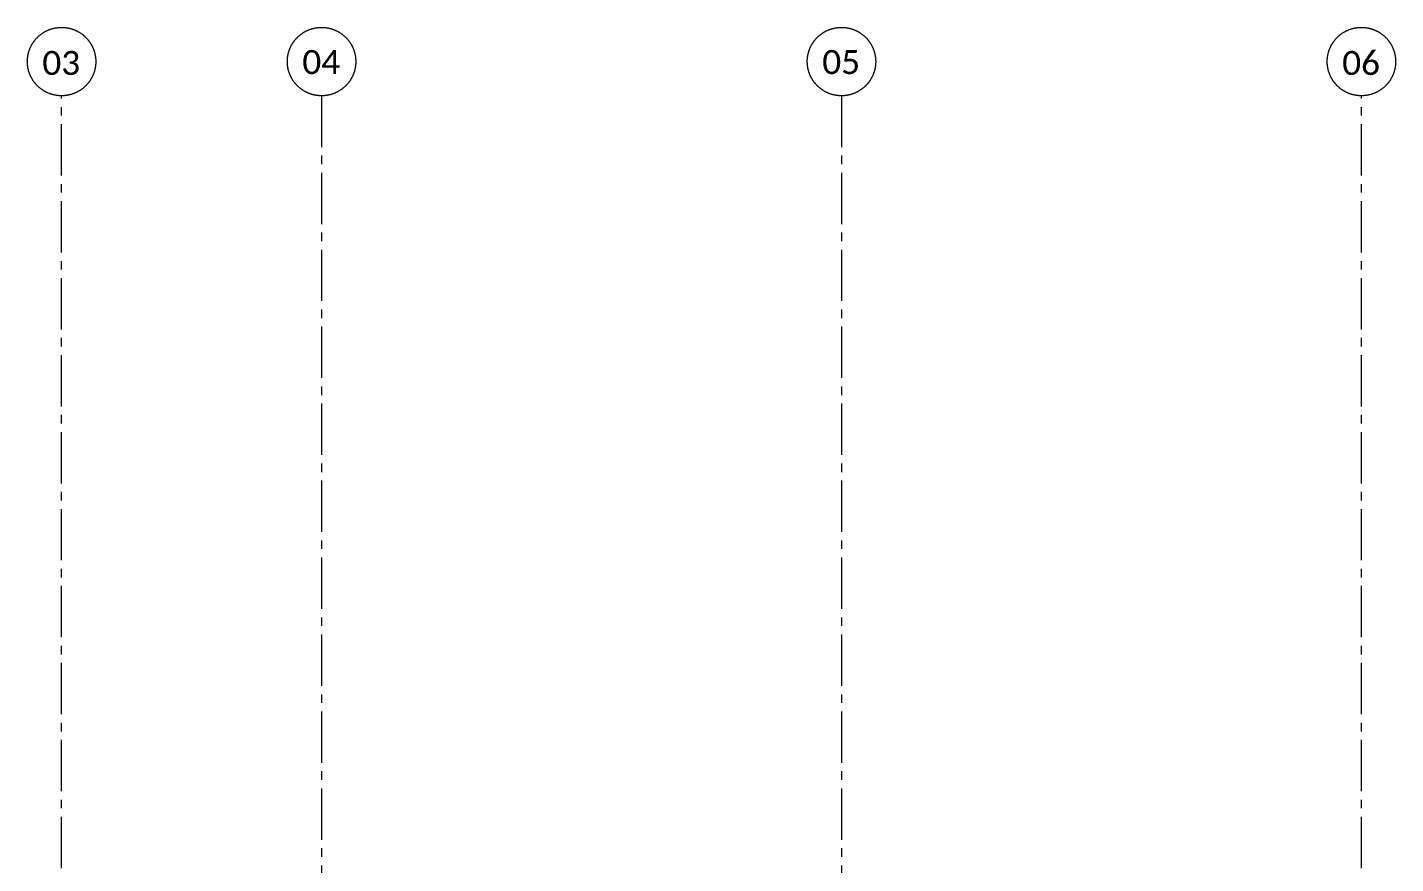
# Model space of a CAD drawing. Header units: millimetres. Extents: x -967280 to 3852, y 2833 to 1955156.
# Drawn here: x -625129 to -605129, y 716552 to 728777 of the extents above; entities that cross this region are included whole.
import ezdxf

# ---------------------------------------------------------------- set-up
doc = ezdxf.new("R2010")
doc.units = ezdxf.units.MM
doc.header["$LTSCALE"] = 1000
doc.linetypes.add('Columns_Structural070816$0$CENTER2', pattern=[1.125, 0.75, -0.125, 0.125, -0.125])
doc.linetypes.add('HRZN_Line-Ptrn-Sold', pattern=[9144001.0, 9144000.0, -1])
doc.layers.add('A-AX-ATT-100', color=7, linetype='HRZN_Line-Ptrn-Sold', lineweight=18)
doc.layers.add('ST-000-AXIS', color=9, linetype='Columns_Structural070816$0$CENTER2', lineweight=9)
doc.layers.add('S -Beams', color=2, linetype='Continuous')
doc.styles.add('Calibri_2', font='calibri.ttf', dxfattribs={"height": 300})

# ---------------------------------------------------------------- blocks, each defined once
blk = doc.blocks.new('Grid - HRZN_G-Datm-Grid-Head-1554275-FIRST FLOOR FFL_1_')
at = {"layer": 'A-AX-ATT-100'}
blk.add_circle((0, 0), 5, dxfattribs=at)
blk = doc.blocks.new('AXES-00')
at = {"layer": 'ST-000-AXIS'}
for p, q in [((533098.9, 695813.8), (533098.9, 750979.6)), ((536898.9, 750979.6), (536898.9, 695813.8)), ((544498.9, 750979.6), (544498.9, 695813.8)), ((552098.9, 695813.8), (552098.9, 750979.6))]:
    blk.add_line(p, q, dxfattribs=at)
at = {"layer": 'A-AX-ATT-100', "xscale": 99.99999999999993, "yscale": 99.99999999999993, "zscale": 99.99999999999993}
for p in [(533098.9, 751479.6), (552098.9, 751479.6)]:
    blk.add_blockref('Grid - HRZN_G-Datm-Grid-Head-1554275-FIRST FLOOR FFL_1_', p, dxfattribs=at)
at = {"layer": 'A-AX-ATT-100', "xscale": 99.99999999999993, "yscale": 99.99999999999993, "zscale": 99.99999999999993, "rotation": 180}
for p in [(536898.9, 751479.6), (544498.9, 751479.6)]:
    blk.add_blockref('Grid - HRZN_G-Datm-Grid-Head-1554275-FIRST FLOOR FFL_1_', p, dxfattribs=at)
at = {"layer": 'A-AX-ATT-100', "linetype": 'Continuous', "lineweight": 13, "char_height": 350, "width": 673.417, "attachment_point": 1, "style": 'Calibri_2'}
for s, insert in [('03', (532817.7, 751634.5)), ('04', (536618, 751647.5)), ('05', (544218, 751647.5)), ('06', (551817.7, 751634.5))]:
    blk.add_mtext(s, dxfattribs=dict(at, insert=insert))

msp = doc.modelspace()

# ---------------------------------------------------------------- block references
at = {"layer": 'S -Beams'}
msp.add_blockref('AXES-00', (-1157727.6, -23202.4), dxfattribs=at)

doc.saveas('drawing.dxf')
